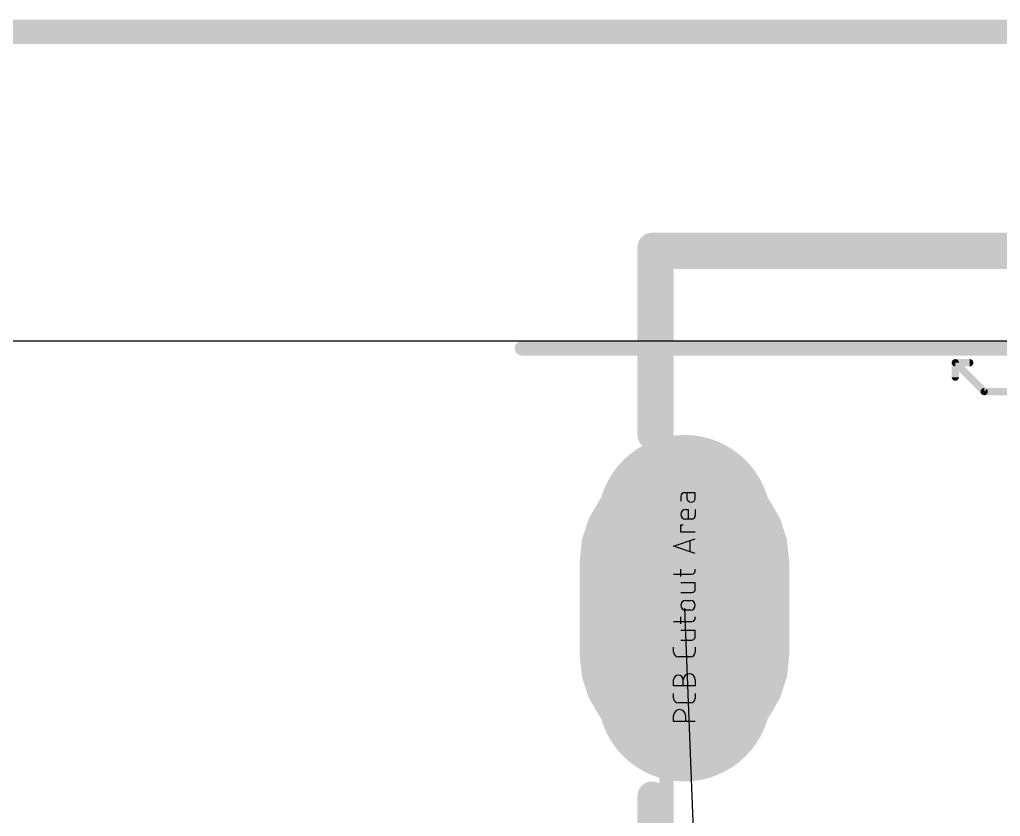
# Model space of a CAD drawing. Extents: x -2.3 to 95.2, y -2.6 to 57.4.
# Drawn here: x 39.87 to 46.66, y 51.71 to 57.23 of the extents above; entities that cross this region are included whole.
import ezdxf

# ---------------------------------------------------------------- set-up
doc = ezdxf.new("R2010")
doc.units = 0
for name, color, linetype in [('1', 12, 'CONTINUOUS'), ('16', 132, 'CONTINUOUS'), ('17', 253, 'CONTINUOUS'), ('19', 53, 'CONTINUOUS'), ('20', 31, 'CONTINUOUS'), ('21', 253, 'CONTINUOUS'), ('29', 253, 'CONTINUOUS'), ('30', 253, 'CONTINUOUS'), ('48', 253, 'CONTINUOUS'), ('51', 253, 'CONTINUOUS')]:
    doc.layers.add(name, color=color, linetype=linetype)

# ---------------------------------------------------------------- blocks, each defined once
blk = doc.blocks.new('LONGP100')
at = {"const_width": 1}
blk.add_lwpolyline([(-0.5, 0), (0.5, 0)], dxfattribs=at)
at = {"const_width": 0.5}
for points in [[(-0.5, 0.25, 1), (-0.5, -0.25)], [(0.5, -0.25, 1), (0.5, 0.25)]]:
    blk.add_lwpolyline(points, format="xyb", dxfattribs=at)

msp = doc.modelspace()

# ---------------------------------------------------------------- linework, layer by layer
at = {"layer": '1', "const_width": 0.1524}
msp.add_lwpolyline([(47.3972, 57.1327), (32.0675, 57.1327)], dxfattribs=at)
at = {"layer": '16', "const_width": 0.1524}
msp.add_lwpolyline([(52.4885, 57.1502), (-2.2184, 57.1502)], dxfattribs=at)
at = {"layer": '17', "const_width": 0.1}
for points in [[(44.1875, 53.973), (44.2973, 54.0219)], [(44.2482, 54), (44.7018, 54)], [(44.2973, 54.0219), (44.4149, 54.0468)], [(44.4149, 54.0468), (44.5351, 54.0468)], [(44.5351, 54.0468), (44.6527, 54.0219)], [(44.6527, 54.0219), (44.7625, 53.973)], [(44.0903, 53.9023), (44.1875, 53.973)], [(44.7625, 53.973), (44.8598, 53.9023)], [(44.0098, 53.813), (44.0903, 53.9023)], [(44.0882, 53.9), (44.8618, 53.9)], [(44.8598, 53.9023), (44.9402, 53.813)], [(43.9497, 53.7089), (44.0098, 53.813)], [(44.0023, 53.8), (44.9477, 53.8)], [(44.9402, 53.813), (45.0003, 53.7089)], [(43.9126, 53.5946), (43.9497, 53.7089)], [(43.9468, 53.7), (45.0032, 53.7)], [(45.0003, 53.7089), (45.0374, 53.5946)], [(43.9, 53.475), (43.9126, 53.5946)], [(43.9143, 53.6), (45.0357, 53.6)], [(45.0374, 53.5946), (45.05, 53.475)], [(43.9, 52.825), (43.9, 53.475)], [(43.9026, 53.5), (45.0474, 53.5)], [(45.05, 53.475), (45.05, 52.825)], [(43.9, 53.4), (45.05, 53.4)], [(43.9, 53.3), (45.05, 53.3)], [(43.9, 53.2), (45.05, 53.2)], [(43.9, 53.1), (45.05, 53.1)], [(43.9, 53), (45.05, 53)], [(43.9, 52.9), (45.05, 52.9)], [(43.9126, 52.7054), (43.9, 52.825)], [(43.9026, 52.8), (45.0474, 52.8)], [(45.05, 52.825), (45.0374, 52.7054)], [(43.9497, 52.5911), (43.9126, 52.7054)], [(43.9143, 52.7), (45.0357, 52.7)], [(45.0374, 52.7054), (45.0003, 52.5911)], [(43.9468, 52.6), (45.0032, 52.6)], [(44.0098, 52.487), (43.9497, 52.5911)], [(45.0003, 52.5911), (44.9402, 52.487)], [(44.0023, 52.5), (44.9477, 52.5)], [(44.0903, 52.3977), (44.0098, 52.487)], [(44.9402, 52.487), (44.8598, 52.3977)], [(44.0882, 52.4), (44.8618, 52.4)], [(44.1875, 52.327), (44.0903, 52.3977)], [(44.8598, 52.3977), (44.7625, 52.327)], [(44.2973, 52.2781), (44.1875, 52.327)], [(44.2482, 52.3), (44.7018, 52.3)], [(44.7625, 52.327), (44.6527, 52.2781)], [(44.4149, 52.2532), (44.2973, 52.2781)], [(44.5351, 52.2532), (44.4149, 52.2532)], [(44.6527, 52.2781), (44.5351, 52.2532)]]:
    msp.add_lwpolyline(points, dxfattribs=at)
at = {"layer": '17', "const_width": 0.05}
for points in [[(44.2482, 54.025, 1), (44.2482, 53.975)], [(44.2921, 54.0463, 1), (44.3025, 53.9974)], [(44.3075, 53.999, 1), (44.2871, 54.0447)], [(44.4149, 54.0718, 1), (44.4149, 54.0219)], [(44.4201, 54.0224, 1), (44.4097, 54.0713)], [(44.5403, 54.0713, 1), (44.5299, 54.0224)], [(44.5351, 54.0219, 1), (44.5351, 54.0718)], [(44.6629, 54.0447, 1), (44.6425, 53.999)], [(44.6475, 53.9974, 1), (44.6579, 54.0463)], [(44.7018, 53.975, 1), (44.7018, 54.025)], [(44.1773, 53.9958, 1), (44.1977, 53.9501)], [(44.2022, 53.9527, 1), (44.1728, 53.9932)], [(44.7772, 53.9932, 1), (44.7478, 53.9527)], [(44.7523, 53.9501, 1), (44.7727, 53.9958)], [(44.0882, 53.925, 1), (44.0882, 53.875)], [(44.0756, 53.9225, 1), (44.1049, 53.8821)], [(44.1088, 53.8856, 1), (44.0717, 53.919)], [(44.8783, 53.919, 1), (44.8412, 53.8856)], [(44.8451, 53.8821, 1), (44.8744, 53.9225)], [(44.8618, 53.875, 1), (44.8618, 53.925)], [(44.0023, 53.825, 1), (44.0023, 53.775)], [(43.9912, 53.8297, 1), (44.0284, 53.7962)], [(44.0315, 53.8005, 1), (43.9882, 53.8255)], [(44.9618, 53.8255, 1), (44.9185, 53.8005)], [(44.9216, 53.7962, 1), (44.9588, 53.8297)], [(44.9477, 53.775, 1), (44.9477, 53.825)], [(43.9468, 53.725, 1), (43.9468, 53.675)], [(43.9281, 53.7214, 1), (43.9714, 53.6964)], [(43.9735, 53.7011, 1), (43.9259, 53.7166)], [(45.0241, 53.7166, 1), (44.9765, 53.7011)], [(44.9786, 53.6964, 1), (45.0219, 53.7214)], [(45.0032, 53.675, 1), (45.0032, 53.725)], [(43.9374, 53.5919, 1), (43.8877, 53.5972)], [(43.9143, 53.625, 1), (43.9143, 53.575)], [(45.0623, 53.5972, 1), (45.0126, 53.5919)], [(45.0357, 53.575, 1), (45.0357, 53.625)], [(43.8888, 53.6023, 1), (43.9363, 53.5868)], [(45.0137, 53.5868, 1), (45.0612, 53.6023)], [(43.925, 53.475, 1), (43.875, 53.475)], [(43.8751, 53.4776, 1), (43.9249, 53.4724)], [(43.9026, 53.525, 1), (43.9026, 53.475)], [(45.075, 53.475, 1), (45.025, 53.475)], [(45.0251, 53.4724, 1), (45.0749, 53.4776)], [(45.0474, 53.475, 1), (45.0474, 53.525)], [(43.9, 53.425, 1), (43.9, 53.375)], [(45.05, 53.375, 1), (45.05, 53.425)], [(43.9, 53.325, 1), (43.9, 53.275)], [(45.05, 53.275, 1), (45.05, 53.325)], [(43.9, 53.225, 1), (43.9, 53.175)], [(45.05, 53.175, 1), (45.05, 53.225)], [(43.9, 53.125, 1), (43.9, 53.075)], [(45.05, 53.075, 1), (45.05, 53.125)], [(43.9, 53.025, 1), (43.9, 52.975)], [(45.05, 52.975, 1), (45.05, 53.025)], [(43.9, 52.925, 1), (43.9, 52.875)], [(45.05, 52.875, 1), (45.05, 52.925)], [(43.9249, 52.8276, 1), (43.8751, 52.8224)], [(43.875, 52.825, 1), (43.925, 52.825)], [(43.9026, 52.825, 1), (43.9026, 52.775)], [(45.025, 52.825, 1), (45.075, 52.825)], [(45.0749, 52.8224, 1), (45.0251, 52.8276)], [(45.0474, 52.775, 1), (45.0474, 52.825)], [(43.9363, 52.7132, 1), (43.8888, 52.6977)], [(43.9143, 52.725, 1), (43.9143, 52.675)], [(45.0612, 52.6977, 1), (45.0137, 52.7132)], [(45.0357, 52.675, 1), (45.0357, 52.725)], [(43.8877, 52.7028, 1), (43.9374, 52.7081)], [(45.0126, 52.7081, 1), (45.0623, 52.7028)], [(43.9468, 52.625, 1), (43.9468, 52.575)], [(43.9714, 52.6036, 1), (43.9281, 52.5786)], [(43.9259, 52.5834, 1), (43.9735, 52.5989)], [(44.9765, 52.5989, 1), (45.0241, 52.5834)], [(45.0219, 52.5786, 1), (44.9786, 52.6036)], [(45.0032, 52.575, 1), (45.0032, 52.625)], [(44.0023, 52.525, 1), (44.0023, 52.475)], [(44.9477, 52.475, 1), (44.9477, 52.525)], [(44.0284, 52.5038, 1), (43.9912, 52.4703)], [(43.9882, 52.4745, 1), (44.0315, 52.4995)], [(44.9185, 52.4995, 1), (44.9618, 52.4745)], [(44.9588, 52.4703, 1), (44.9216, 52.5038)], [(44.0882, 52.425, 1), (44.0882, 52.375)], [(44.1049, 52.4179, 1), (44.0756, 52.3775)], [(44.0717, 52.381, 1), (44.1088, 52.4144)], [(44.8412, 52.4144, 1), (44.8783, 52.381)], [(44.8744, 52.3775, 1), (44.8451, 52.4179)], [(44.8618, 52.375, 1), (44.8618, 52.425)], [(44.1977, 52.3499, 1), (44.1773, 52.3042)], [(44.1728, 52.3068, 1), (44.2022, 52.3473)], [(44.2482, 52.325, 1), (44.2482, 52.275)], [(44.7018, 52.275, 1), (44.7018, 52.325)], [(44.7478, 52.3473, 1), (44.7772, 52.3068)], [(44.7727, 52.3042, 1), (44.7523, 52.3499)], [(44.3025, 52.3026, 1), (44.2921, 52.2537)], [(44.2871, 52.2553, 1), (44.3075, 52.301)], [(44.4149, 52.2782, 1), (44.4149, 52.2282)], [(44.4097, 52.2287, 1), (44.4201, 52.2776)], [(44.5299, 52.2776, 1), (44.5403, 52.2287)], [(44.5351, 52.2282, 1), (44.5351, 52.2782)], [(44.6425, 52.301, 1), (44.6629, 52.2553)], [(44.6579, 52.2537, 1), (44.6475, 52.3026)]]:
    msp.add_lwpolyline(points, format="xyb", dxfattribs=at)
at = {"layer": '19'}
msp.add_line((44.475, 53.15), (44.625, 49.35), dxfattribs=at)
at = {"layer": '20'}
msp.add_line((53.34, 55), (2, 55), dxfattribs=at)
at = {"layer": '21', "const_width": 0.2}
for points in [[(52.45, 55.65), (44.25, 55.65)], [(44.25, 55.65), (44.25, 54.35)], [(44.25, 51.85), (44.25, 50.85)]]:
    msp.add_lwpolyline(points, dxfattribs=at)
at = {"layer": '21', "const_width": 0.1}
for points in [[(44.25, 55.7, 1), (44.25, 55.6)], [(44.3, 55.65, 1), (44.2, 55.65)], [(44.2, 54.35, 1), (44.3, 54.35)], [(44.3, 51.85, 1), (44.2, 51.85)]]:
    msp.add_lwpolyline(points, format="xyb", dxfattribs=at)
at = {"layer": '29', "const_width": 0.1}
for points in [[(44.2664, 54.117), (44.4044, 54.1463)], [(44.4044, 54.1463), (44.5456, 54.1463)], [(44.5456, 54.1463), (44.6836, 54.117)], [(44.0233, 53.9766), (44.1375, 54.0596)], [(44.1375, 54.0596), (44.2664, 54.117)], [(44.2283, 54.1), (44.7217, 54.1)], [(44.6836, 54.117), (44.8125, 54.0596)], [(44.8125, 54.0596), (44.9267, 53.9766)], [(44.0555, 54), (44.8945, 54)], [(43.9289, 53.8718), (44.0233, 53.9766)], [(44.9267, 53.9766), (45.0211, 53.8718)], [(43.8584, 53.7495), (43.9289, 53.8718)], [(43.9543, 53.9), (44.9957, 53.9)], [(45.0211, 53.8718), (45.0916, 53.7495)], [(43.8875, 53.8), (45.0625, 53.8)], [(43.8148, 53.6153), (43.8584, 53.7495)], [(45.0916, 53.7495), (45.1352, 53.6153)], [(43.8423, 53.7), (45.1077, 53.7)], [(43.8, 53.475), (43.8148, 53.6153)], [(43.8131, 53.6), (45.1369, 53.6)], [(45.1352, 53.6153), (45.15, 53.475)], [(43.8, 52.825), (43.8, 53.475)], [(43.8026, 53.5), (45.1474, 53.5)], [(45.15, 53.475), (45.15, 52.825)], [(43.8, 53.4), (45.15, 53.4)], [(43.8, 53.3), (45.15, 53.3)], [(43.8, 53.2), (45.15, 53.2)], [(43.8, 53.1), (45.15, 53.1)], [(43.8, 53), (45.15, 53)], [(43.8, 52.9), (45.15, 52.9)], [(43.8148, 52.6847), (43.8, 52.825)], [(43.8026, 52.8), (45.1474, 52.8)], [(45.15, 52.825), (45.1352, 52.6847)], [(43.8131, 52.7), (45.1369, 52.7)], [(43.8584, 52.5505), (43.8148, 52.6847)], [(45.1352, 52.6847), (45.0916, 52.5505)], [(43.8423, 52.6), (45.1077, 52.6)], [(43.9289, 52.4282), (43.8584, 52.5505)], [(43.8875, 52.5), (45.0625, 52.5)], [(45.0916, 52.5505), (45.0211, 52.4282)], [(44.0233, 52.3234), (43.9289, 52.4282)], [(45.0211, 52.4282), (44.9267, 52.3234)], [(43.9543, 52.4), (44.9957, 52.4)], [(44.1375, 52.2404), (44.0233, 52.3234)], [(44.0555, 52.3), (44.8945, 52.3)], [(44.9267, 52.3234), (44.8125, 52.2404)], [(44.2664, 52.183), (44.1375, 52.2404)], [(44.8125, 52.2404), (44.6836, 52.183)], [(44.2283, 52.2), (44.7217, 52.2)], [(44.4044, 52.1537), (44.2664, 52.183)], [(44.6836, 52.183), (44.5456, 52.1537)], [(44.5456, 52.1537), (44.4044, 52.1537)]]:
    msp.add_lwpolyline(points, dxfattribs=at)
at = {"layer": '29', "const_width": 0.05}
for points in [[(44.4044, 54.1713, 1), (44.4044, 54.1213)], [(44.4096, 54.1218, 1), (44.3992, 54.1708)], [(44.5508, 54.1708, 1), (44.5404, 54.1218)], [(44.5456, 54.1213, 1), (44.5456, 54.1713)], [(44.1522, 54.0393, 1), (44.1228, 54.0798)], [(44.2283, 54.125, 1), (44.2283, 54.075)], [(44.2612, 54.1414, 1), (44.2716, 54.0925)], [(44.2766, 54.0941, 1), (44.2562, 54.1398)], [(44.6938, 54.1398, 1), (44.6734, 54.0941)], [(44.6784, 54.0925, 1), (44.6888, 54.1414)], [(44.7217, 54.075, 1), (44.7217, 54.125)], [(44.8272, 54.0798, 1), (44.7978, 54.0393)], [(44.0555, 54.025, 1), (44.0555, 53.975)], [(44.1273, 54.0824, 1), (44.1477, 54.0367)], [(44.8023, 54.0367, 1), (44.8227, 54.0824)], [(44.8945, 53.975, 1), (44.8945, 54.025)], [(44.0086, 53.9968, 1), (44.038, 53.9564)], [(44.0419, 53.9599, 1), (44.0048, 53.9934)], [(44.9452, 53.9934, 1), (44.9081, 53.9599)], [(44.912, 53.9564, 1), (44.9414, 53.9968)], [(43.9103, 53.8885, 1), (43.9475, 53.855)], [(43.9506, 53.8593, 1), (43.9073, 53.8843)], [(43.9543, 53.925, 1), (43.9543, 53.875)], [(44.9957, 53.875, 1), (44.9957, 53.925)], [(45.0427, 53.8843, 1), (44.9994, 53.8593)], [(45.0025, 53.855, 1), (45.0397, 53.8885)], [(43.8875, 53.825, 1), (43.8875, 53.775)], [(45.0625, 53.775, 1), (45.0625, 53.825)], [(43.8367, 53.762, 1), (43.88, 53.737)], [(43.8821, 53.7418, 1), (43.8346, 53.7573)], [(45.1154, 53.7573, 1), (45.0679, 53.7418)], [(45.07, 53.737, 1), (45.1133, 53.762)], [(43.8423, 53.725, 1), (43.8423, 53.675)], [(45.1077, 53.675, 1), (45.1077, 53.725)], [(43.8131, 53.625, 1), (43.8131, 53.575)], [(43.791, 53.6231, 1), (43.8385, 53.6076)], [(43.8396, 53.6127, 1), (43.7899, 53.618)], [(45.1601, 53.618, 1), (45.1104, 53.6127)], [(45.1115, 53.6076, 1), (45.159, 53.6231)], [(45.1369, 53.575, 1), (45.1369, 53.625)], [(43.825, 53.475, 1), (43.775, 53.475)], [(43.7751, 53.4776, 1), (43.8249, 53.4724)], [(43.8026, 53.525, 1), (43.8026, 53.475)], [(45.175, 53.475, 1), (45.125, 53.475)], [(45.1251, 53.4724, 1), (45.1749, 53.4776)], [(45.1474, 53.475, 1), (45.1474, 53.525)], [(43.8, 53.425, 1), (43.8, 53.375)], [(45.15, 53.375, 1), (45.15, 53.425)], [(43.8, 53.325, 1), (43.8, 53.275)], [(45.15, 53.275, 1), (45.15, 53.325)], [(43.8, 53.225, 1), (43.8, 53.175)], [(45.15, 53.175, 1), (45.15, 53.225)], [(43.8, 53.125, 1), (43.8, 53.075)], [(45.15, 53.075, 1), (45.15, 53.125)], [(43.8, 53.025, 1), (43.8, 52.975)], [(45.15, 52.975, 1), (45.15, 53.025)], [(43.8, 52.925, 1), (43.8, 52.875)], [(45.15, 52.875, 1), (45.15, 52.925)], [(43.8249, 52.8276, 1), (43.7751, 52.8224)], [(43.775, 52.825, 1), (43.825, 52.825)], [(43.8026, 52.825, 1), (43.8026, 52.775)], [(45.125, 52.825, 1), (45.175, 52.825)], [(45.1749, 52.8224, 1), (45.1251, 52.8276)], [(45.1474, 52.775, 1), (45.1474, 52.825)], [(43.8131, 52.725, 1), (43.8131, 52.675)], [(45.1369, 52.675, 1), (45.1369, 52.725)], [(43.8385, 52.6924, 1), (43.791, 52.6769)], [(43.7899, 52.682, 1), (43.8396, 52.6873)], [(45.1104, 52.6873, 1), (45.1601, 52.682)], [(45.159, 52.6769, 1), (45.1115, 52.6924)], [(43.8423, 52.625, 1), (43.8423, 52.575)], [(45.1077, 52.575, 1), (45.1077, 52.625)], [(43.88, 52.563, 1), (43.8367, 52.538)], [(43.8346, 52.5427, 1), (43.8821, 52.5582)], [(43.8875, 52.525, 1), (43.8875, 52.475)], [(45.0625, 52.475, 1), (45.0625, 52.525)], [(45.0679, 52.5582, 1), (45.1154, 52.5427)], [(45.1133, 52.538, 1), (45.07, 52.563)], [(43.9475, 52.445, 1), (43.9103, 52.4115)], [(45.0397, 52.4115, 1), (45.0025, 52.445)], [(43.9073, 52.4157, 1), (43.9506, 52.4407)], [(43.9543, 52.425, 1), (43.9543, 52.375)], [(44.9957, 52.375, 1), (44.9957, 52.425)], [(44.9994, 52.4407, 1), (45.0427, 52.4157)], [(44.038, 52.3436, 1), (44.0086, 52.3032)], [(44.0048, 52.3066, 1), (44.0419, 52.3401)], [(44.0555, 52.325, 1), (44.0555, 52.275)], [(44.8945, 52.275, 1), (44.8945, 52.325)], [(44.9081, 52.3401, 1), (44.9452, 52.3066)], [(44.9414, 52.3032, 1), (44.912, 52.3436)], [(44.1477, 52.2633, 1), (44.1273, 52.2176)], [(44.1228, 52.2202, 1), (44.1522, 52.2607)], [(44.7978, 52.2607, 1), (44.8272, 52.2202)], [(44.8227, 52.2176, 1), (44.8023, 52.2633)], [(44.2283, 52.225, 1), (44.2283, 52.175)], [(44.2716, 52.2075, 1), (44.2612, 52.1586)], [(44.2562, 52.1602, 1), (44.2766, 52.2059)], [(44.6734, 52.2059, 1), (44.6938, 52.1602)], [(44.6888, 52.1586, 1), (44.6784, 52.2075)], [(44.7217, 52.175, 1), (44.7217, 52.225)], [(44.4044, 52.1787, 1), (44.4044, 52.1287)], [(44.3992, 52.1292, 1), (44.4096, 52.1782)], [(44.5404, 52.1782, 1), (44.5508, 52.1292)], [(44.5456, 52.1287, 1), (44.5456, 52.1787)]]:
    msp.add_lwpolyline(points, format="xyb", dxfattribs=at)
at = {"layer": '30', "const_width": 0.1}
for points in [[(44.2664, 54.117), (44.4044, 54.1463)], [(44.4044, 54.1463), (44.5456, 54.1463)], [(44.5456, 54.1463), (44.6836, 54.117)], [(44.0233, 53.9766), (44.1375, 54.0596)], [(44.1375, 54.0596), (44.2664, 54.117)], [(44.2283, 54.1), (44.7217, 54.1)], [(44.6836, 54.117), (44.8125, 54.0596)], [(44.8125, 54.0596), (44.9267, 53.9766)], [(44.0555, 54), (44.8945, 54)], [(43.9289, 53.8718), (44.0233, 53.9766)], [(44.9267, 53.9766), (45.0211, 53.8718)], [(43.8584, 53.7495), (43.9289, 53.8718)], [(43.9543, 53.9), (44.9957, 53.9)], [(45.0211, 53.8718), (45.0916, 53.7495)], [(43.8875, 53.8), (45.0625, 53.8)], [(43.8148, 53.6153), (43.8584, 53.7495)], [(45.0916, 53.7495), (45.1352, 53.6153)], [(43.8423, 53.7), (45.1077, 53.7)], [(43.8, 53.475), (43.8148, 53.6153)], [(43.8131, 53.6), (45.1369, 53.6)], [(45.1352, 53.6153), (45.15, 53.475)], [(43.8, 52.825), (43.8, 53.475)], [(43.8026, 53.5), (45.1474, 53.5)], [(45.15, 53.475), (45.15, 52.825)], [(43.8, 53.4), (45.15, 53.4)], [(43.8, 53.3), (45.15, 53.3)], [(43.8, 53.2), (45.15, 53.2)], [(43.8, 53.1), (45.15, 53.1)], [(43.8, 53), (45.15, 53)], [(43.8, 52.9), (45.15, 52.9)], [(43.8148, 52.6847), (43.8, 52.825)], [(43.8026, 52.8), (45.1474, 52.8)], [(45.15, 52.825), (45.1352, 52.6847)], [(43.8131, 52.7), (45.1369, 52.7)], [(43.8584, 52.5505), (43.8148, 52.6847)], [(45.1352, 52.6847), (45.0916, 52.5505)], [(43.8423, 52.6), (45.1077, 52.6)], [(43.9289, 52.4282), (43.8584, 52.5505)], [(43.8875, 52.5), (45.0625, 52.5)], [(45.0916, 52.5505), (45.0211, 52.4282)], [(44.0233, 52.3234), (43.9289, 52.4282)], [(45.0211, 52.4282), (44.9267, 52.3234)], [(43.9543, 52.4), (44.9957, 52.4)], [(44.1375, 52.2404), (44.0233, 52.3234)], [(44.0555, 52.3), (44.8945, 52.3)], [(44.9267, 52.3234), (44.8125, 52.2404)], [(44.2664, 52.183), (44.1375, 52.2404)], [(44.8125, 52.2404), (44.6836, 52.183)], [(44.2283, 52.2), (44.7217, 52.2)], [(44.4044, 52.1537), (44.2664, 52.183)], [(44.6836, 52.183), (44.5456, 52.1537)], [(44.5456, 52.1537), (44.4044, 52.1537)]]:
    msp.add_lwpolyline(points, dxfattribs=at)
at = {"layer": '30', "const_width": 0.05}
for points in [[(44.4044, 54.1713, 1), (44.4044, 54.1213)], [(44.4096, 54.1218, 1), (44.3992, 54.1708)], [(44.5508, 54.1708, 1), (44.5404, 54.1218)], [(44.5456, 54.1213, 1), (44.5456, 54.1713)], [(44.1522, 54.0393, 1), (44.1228, 54.0798)], [(44.2283, 54.125, 1), (44.2283, 54.075)], [(44.2612, 54.1414, 1), (44.2716, 54.0925)], [(44.2766, 54.0941, 1), (44.2562, 54.1398)], [(44.6938, 54.1398, 1), (44.6734, 54.0941)], [(44.6784, 54.0925, 1), (44.6888, 54.1414)], [(44.7217, 54.075, 1), (44.7217, 54.125)], [(44.8272, 54.0798, 1), (44.7978, 54.0393)], [(44.0555, 54.025, 1), (44.0555, 53.975)], [(44.1273, 54.0824, 1), (44.1477, 54.0367)], [(44.8023, 54.0367, 1), (44.8227, 54.0824)], [(44.8945, 53.975, 1), (44.8945, 54.025)], [(44.0086, 53.9968, 1), (44.038, 53.9564)], [(44.0419, 53.9599, 1), (44.0048, 53.9934)], [(44.9452, 53.9934, 1), (44.9081, 53.9599)], [(44.912, 53.9564, 1), (44.9414, 53.9968)], [(43.9103, 53.8885, 1), (43.9475, 53.855)], [(43.9506, 53.8593, 1), (43.9073, 53.8843)], [(43.9543, 53.925, 1), (43.9543, 53.875)], [(44.9957, 53.875, 1), (44.9957, 53.925)], [(45.0427, 53.8843, 1), (44.9994, 53.8593)], [(45.0025, 53.855, 1), (45.0397, 53.8885)], [(43.8875, 53.825, 1), (43.8875, 53.775)], [(45.0625, 53.775, 1), (45.0625, 53.825)], [(43.8367, 53.762, 1), (43.88, 53.737)], [(43.8821, 53.7418, 1), (43.8346, 53.7573)], [(45.1154, 53.7573, 1), (45.0679, 53.7418)], [(45.07, 53.737, 1), (45.1133, 53.762)], [(43.8423, 53.725, 1), (43.8423, 53.675)], [(45.1077, 53.675, 1), (45.1077, 53.725)], [(43.8131, 53.625, 1), (43.8131, 53.575)], [(43.791, 53.6231, 1), (43.8385, 53.6076)], [(43.8396, 53.6127, 1), (43.7899, 53.618)], [(45.1601, 53.618, 1), (45.1104, 53.6127)], [(45.1115, 53.6076, 1), (45.159, 53.6231)], [(45.1369, 53.575, 1), (45.1369, 53.625)], [(43.825, 53.475, 1), (43.775, 53.475)], [(43.7751, 53.4776, 1), (43.8249, 53.4724)], [(43.8026, 53.525, 1), (43.8026, 53.475)], [(45.175, 53.475, 1), (45.125, 53.475)], [(45.1251, 53.4724, 1), (45.1749, 53.4776)], [(45.1474, 53.475, 1), (45.1474, 53.525)], [(43.8, 53.425, 1), (43.8, 53.375)], [(45.15, 53.375, 1), (45.15, 53.425)], [(43.8, 53.325, 1), (43.8, 53.275)], [(45.15, 53.275, 1), (45.15, 53.325)], [(43.8, 53.225, 1), (43.8, 53.175)], [(45.15, 53.175, 1), (45.15, 53.225)], [(43.8, 53.125, 1), (43.8, 53.075)], [(45.15, 53.075, 1), (45.15, 53.125)], [(43.8, 53.025, 1), (43.8, 52.975)], [(45.15, 52.975, 1), (45.15, 53.025)], [(43.8, 52.925, 1), (43.8, 52.875)], [(45.15, 52.875, 1), (45.15, 52.925)], [(43.8249, 52.8276, 1), (43.7751, 52.8224)], [(43.775, 52.825, 1), (43.825, 52.825)], [(43.8026, 52.825, 1), (43.8026, 52.775)], [(45.125, 52.825, 1), (45.175, 52.825)], [(45.1749, 52.8224, 1), (45.1251, 52.8276)], [(45.1474, 52.775, 1), (45.1474, 52.825)], [(43.8131, 52.725, 1), (43.8131, 52.675)], [(45.1369, 52.675, 1), (45.1369, 52.725)], [(43.8385, 52.6924, 1), (43.791, 52.6769)], [(43.7899, 52.682, 1), (43.8396, 52.6873)], [(45.1104, 52.6873, 1), (45.1601, 52.682)], [(45.159, 52.6769, 1), (45.1115, 52.6924)], [(43.8423, 52.625, 1), (43.8423, 52.575)], [(45.1077, 52.575, 1), (45.1077, 52.625)], [(43.88, 52.563, 1), (43.8367, 52.538)], [(43.8346, 52.5427, 1), (43.8821, 52.5582)], [(43.8875, 52.525, 1), (43.8875, 52.475)], [(45.0625, 52.475, 1), (45.0625, 52.525)], [(45.0679, 52.5582, 1), (45.1154, 52.5427)], [(45.1133, 52.538, 1), (45.07, 52.563)], [(43.9475, 52.445, 1), (43.9103, 52.4115)], [(45.0397, 52.4115, 1), (45.0025, 52.445)], [(43.9073, 52.4157, 1), (43.9506, 52.4407)], [(43.9543, 52.425, 1), (43.9543, 52.375)], [(44.9957, 52.375, 1), (44.9957, 52.425)], [(44.9994, 52.4407, 1), (45.0427, 52.4157)], [(44.038, 52.3436, 1), (44.0086, 52.3032)], [(44.0048, 52.3066, 1), (44.0419, 52.3401)], [(44.0555, 52.325, 1), (44.0555, 52.275)], [(44.8945, 52.275, 1), (44.8945, 52.325)], [(44.9081, 52.3401, 1), (44.9452, 52.3066)], [(44.9414, 52.3032, 1), (44.912, 52.3436)], [(44.1477, 52.2633, 1), (44.1273, 52.2176)], [(44.1228, 52.2202, 1), (44.1522, 52.2607)], [(44.7978, 52.2607, 1), (44.8272, 52.2202)], [(44.8227, 52.2176, 1), (44.8023, 52.2633)], [(44.2283, 52.225, 1), (44.2283, 52.175)], [(44.2716, 52.2075, 1), (44.2612, 52.1586)], [(44.2562, 52.1602, 1), (44.2766, 52.2059)], [(44.6734, 52.2059, 1), (44.6938, 52.1602)], [(44.6888, 52.1586, 1), (44.6784, 52.2075)], [(44.7217, 52.175, 1), (44.7217, 52.225)], [(44.4044, 52.1787, 1), (44.4044, 52.1287)], [(44.3992, 52.1292, 1), (44.4096, 52.1782)], [(44.5404, 52.1782, 1), (44.5508, 52.1292)], [(44.5456, 52.1287, 1), (44.5456, 52.1787)]]:
    msp.add_lwpolyline(points, format="xyb", dxfattribs=at)
at = {"layer": '48'}
for p, q in [((44.45, 53.925), (44.45, 53.8917)), ((44.55, 53.95), (44.475, 53.95)), ((44.4917, 53.95), (44.4917, 53.9125)), ((44.55, 53.9125), (44.55, 53.95)), ((44.4833, 53.8334), (44.5, 53.8334)), ((44.5, 53.8334), (44.5, 53.7667)), ((44.55, 53.8334), (44.55, 53.7917)), ((44.45, 53.6771), (44.45, 53.7271)), ((44.45, 53.7271), (44.4667, 53.7271)), ((44.525, 53.7667), (44.4833, 53.7667)), ((44.55, 53.6771), (44.45, 53.6771)), ((44.4, 53.5795), (44.55, 53.6295)), ((44.55, 53.5295), (44.4, 53.5795)), ((44.5125, 53.617), (44.5125, 53.542)), ((44.4, 53.3861), (44.525, 53.3861)), ((44.45, 53.3695), (44.45, 53.4195)), ((44.55, 53.4111), (44.55, 53.4195)), ((44.55, 53.3249), (44.45, 53.3249)), ((44.55, 53.2832), (44.55, 53.3249)), ((44.45, 53.2582), (44.525, 53.2582)), ((44.4833, 53.2034), (44.5167, 53.2034)), ((44.45, 53.041), (44.45, 53.091)), ((44.5167, 53.1367), (44.4833, 53.1367)), ((44.55, 53.0827), (44.55, 53.091)), ((44.4, 53.0577), (44.525, 53.0577)), ((44.55, 52.9964), (44.45, 52.9964)), ((44.55, 52.9547), (44.55, 52.9964)), ((44.45, 52.9297), (44.525, 52.9297)), ((44.4, 52.8465), (44.4, 52.8798)), ((44.55, 52.8798), (44.55, 52.8465)), ((44.5167, 52.8132), (44.4333, 52.8132)), ((44.4, 52.6119), (44.4, 52.6536)), ((44.4667, 52.6119), (44.4667, 52.6536)), ((44.55, 52.6536), (44.55, 52.6119)), ((44.55, 52.6119), (44.4, 52.6119)), ((44.4, 52.527), (44.4, 52.5604)), ((44.55, 52.5604), (44.55, 52.527)), ((44.5167, 52.4937), (44.4333, 52.4937)), ((44.4, 52.3644), (44.4, 52.4061)), ((44.55, 52.3644), (44.4, 52.3644)), ((44.4833, 52.4061), (44.4833, 52.3644))]:
    msp.add_line(p, q, dxfattribs=at)
for centre, radius, start, end in [((44.475, 53.925), 0.025, 90, 180), ((44.5208, 53.9125), 0.0292, 180, 0), ((44.4833, 53.8), 0.0333, 90, 270), ((44.525, 53.7917), 0.025, 270, 0), ((44.525, 53.4111), 0.025, 270, 0), ((44.525, 53.2832), 0.025, 270, 0), ((44.4833, 53.17), 0.0333, 90, 270), ((44.5167, 53.17), 0.0333, 270, 90), ((44.525, 53.0827), 0.025, 270, 0), ((44.525, 52.9547), 0.025, 270, 0), ((44.4333, 52.8465), 0.0333, 180.0107, 270), ((44.5167, 52.8465), 0.0333, 270, 0), ((44.4333, 52.6536), 0.0333, 0, 180), ((44.5083, 52.6536), 0.0417, 0, 180), ((44.4333, 52.527), 0.0333, 180.0107, 270), ((44.5167, 52.527), 0.0333, 270, 0), ((44.4417, 52.4061), 0.0417, 0, 180)]:
    msp.add_arc(centre, radius, start, end, dxfattribs=at)
at = {"layer": '51'}
for points, const_width in [([(52.35, 55.55), (44.35, 55.55)], 0.1), ([(44.35, 55.55), (44.35, 54.95)], 0.1), ([(44.35, 54.95), (43.35, 54.95)], 0.1), ([(44.35, 54.95), (44.35, 48.95)], 0.1), ([(52.35, 54.95), (44.35, 54.95)], 0.1), ([(46.55, 54.65), (46.35, 54.85)], 0.05), ([(46.35, 54.85), (46.45, 54.85)], 0.05), ([(46.35, 54.85), (46.35, 54.75)], 0.05), ([(46.85, 54.65), (46.55, 54.65)], 0.05)]:
    msp.add_lwpolyline(points, dxfattribs=dict(at, const_width=const_width))
for points, const_width in [([(44.35, 55.575, 1), (44.35, 55.525)], 0.05), ([(44.375, 55.55, 1), (44.325, 55.55)], 0.05), ([(43.35, 54.975, 1), (43.35, 54.925)], 0.05), ([(44.375, 54.95, 1), (44.325, 54.95)], 0.05), ([(44.35, 54.975, 1), (44.35, 54.925)], 0.05), ([(44.35, 54.925, 1), (44.35, 54.975)], 0.05), ([(44.325, 54.95, 1), (44.375, 54.95)], 0.05), ([(46.35, 54.8625, 1), (46.35, 54.8375)], 0.025), ([(46.3625, 54.85, 1), (46.3375, 54.85)], 0.025), ([(46.3588, 54.8588, 1), (46.3412, 54.8412)], 0.025), ([(46.45, 54.8375, 1), (46.45, 54.8625)], 0.025), ([(46.3375, 54.75, 1), (46.3625, 54.75)], 0.025), ([(46.55, 54.6625, 1), (46.55, 54.6375)], 0.025), ([(46.5412, 54.6412, 1), (46.5588, 54.6588)], 0.025)]:
    msp.add_lwpolyline(points, format="xyb", dxfattribs=dict(at, const_width=const_width))

# ---------------------------------------------------------------- block references
at = {"layer": '17', "xscale": 1.2, "yscale": 1.2, "rotation": 270}
msp.add_blockref('LONGP100', (44.475, 53.15), dxfattribs=at)
msp.add_blockref('LONGP100', (44.475, 53.15), dxfattribs=at)

doc.saveas('drawing.dxf')
